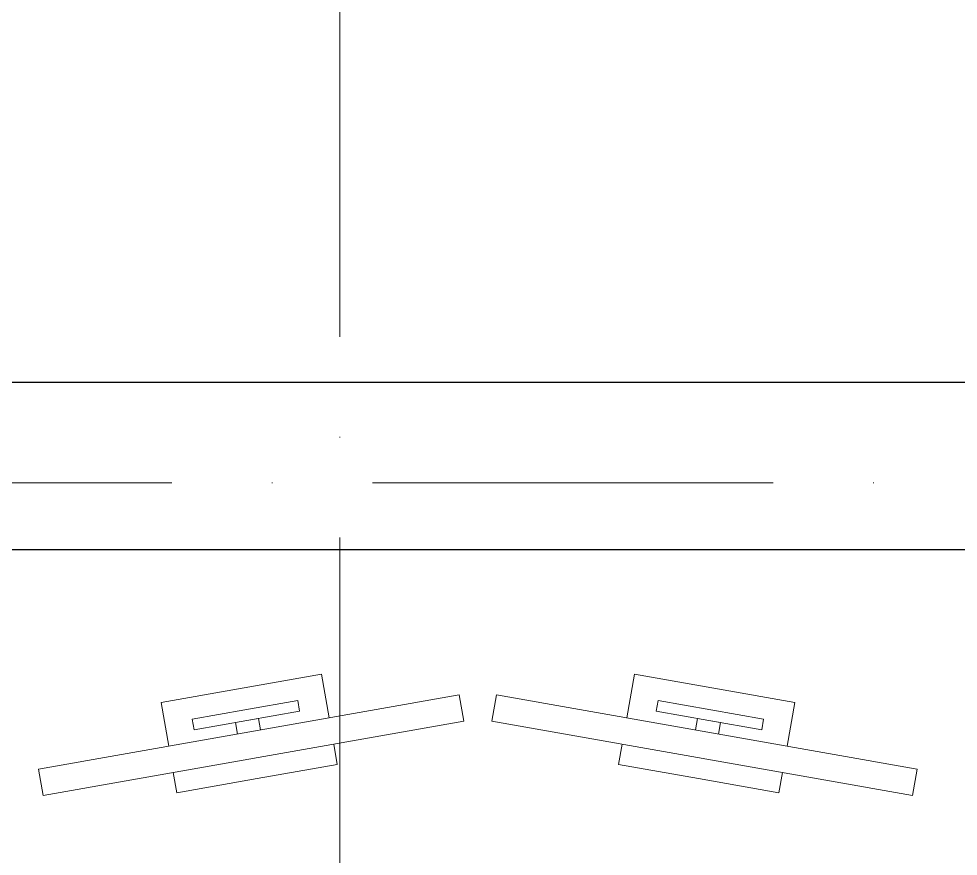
# Model space of a CAD drawing. Header units: centimetres. Extents: x 116407 to 128890, y -80763 to -76541.
# Drawn here: x 117997.2 to 118138, y -78725.9 to -78600.5 of the extents above; entities that cross this region are included whole.
import ezdxf

# ---------------------------------------------------------------- set-up
doc = ezdxf.new("R2010")
doc.units = ezdxf.units.CM
doc.linetypes.add('ACAD_ISO10W100', pattern=[18, 12, -3, 0, -3])
for name, color, linetype, lineweight in [('00_Axis', 70, 'ACAD_ISO10W100', 9), ('00_DUVAR', 150, 'Continuous', 30), ('00_tefriş', 253, 'Continuous', 9)]:
    doc.layers.add(name, color=color, linetype=linetype, lineweight=lineweight)

# ---------------------------------------------------------------- blocks, each defined once
blk = doc.blocks.new('dfgdsfg')
at = {"layer": '00_tefriş'}
for p, q in [((66758.59, -26947.53), (66756.87, -26947.83)), ((66759.2, -26950.98), (66757.48, -26951.28)), ((66759.2, -27016.76), (66757.48, -27016.46)), ((66758.59, -27020.21), (66756.87, -27019.91))]:
    blk.add_line(p, q, dxfattribs=at)
for points in [[(66704.51, -26843.64), (66704.51, -27118.64), (66784.51, -27118.64), (66784.51, -26843.64)], [(66751.62, -26918.04), (66762.73, -26981.07), (66758.79, -26981.76), (66747.68, -26918.74)], [(66751.62, -27049.7), (66762.73, -26986.67), (66758.79, -26985.98), (66747.68, -27049)]]:
    blk.add_lwpolyline(points, close=True, dxfattribs=at)
for points in [[(66755.06, -26937.54), (66761.58, -26936.39), (66765.82, -26960.42), (66759.3, -26961.57)], [(66751.12, -26938.23), (66748.08, -26938.77), (66750.2, -26950.79), (66752.32, -26962.8), (66755.36, -26962.27)], [(66758.59, -26947.53), (66758.89, -26949.25), (66757.5, -26941.34), (66759.08, -26941.06), (66760.48, -26948.97), (66761.87, -26956.88), (66760.29, -26957.16), (66758.89, -26949.25), (66759.2, -26950.98)], [(66751.12, -27029.51), (66748.08, -27028.97), (66750.2, -27016.95), (66752.32, -27004.94), (66755.36, -27005.47)], [(66755.06, -27030.2), (66761.58, -27031.35), (66765.82, -27007.32), (66759.3, -27006.17)], [(66758.59, -27020.21), (66758.89, -27018.49), (66757.5, -27026.4), (66759.08, -27026.68), (66760.48, -27018.77), (66761.87, -27010.86), (66760.29, -27010.58), (66758.89, -27018.49), (66759.2, -27016.76)]]:
    blk.add_lwpolyline(points, dxfattribs=at)

msp = doc.modelspace()

# ---------------------------------------------------------------- linework, layer by layer
at = {"layer": '00_Axis', "linetype": 'ACAD_ISO10W100', "ltscale": 5}
for p, q in [((118045.28, -77416.83), (118045.28, -80426.39)), ((119732.01, -78670), (117050.33, -78670))]:
    msp.add_line(p, q, dxfattribs=at)
at = {"layer": '00_DUVAR'}
for points in [[(117681.22, -78585), (117681.22, -78655), (117581.22, -78655), (117581.22, -78690), (117606.22, -78690), (117606.22, -78680), (118206.22, -78680), (118206.22, -78835), (118231.22, -78835), (118231.22, -78655), (118166.22, -78655), (118166.22, -78605), (118231.22, -78605), (118241.22, -78605), (118241.22, -78595)], [(118156.22, -78595), (118156.22, -78655), (117706.22, -78655), (117706.22, -78585)]]:
    msp.add_lwpolyline(points, dxfattribs=at)

# ---------------------------------------------------------------- block references
at = {"layer": '00_DUVAR', "xscale": -1, "rotation": 270}
msp.add_blockref('dfgdsfg', (145049.85, -145464.51), dxfattribs=at)

doc.saveas('drawing.dxf')
